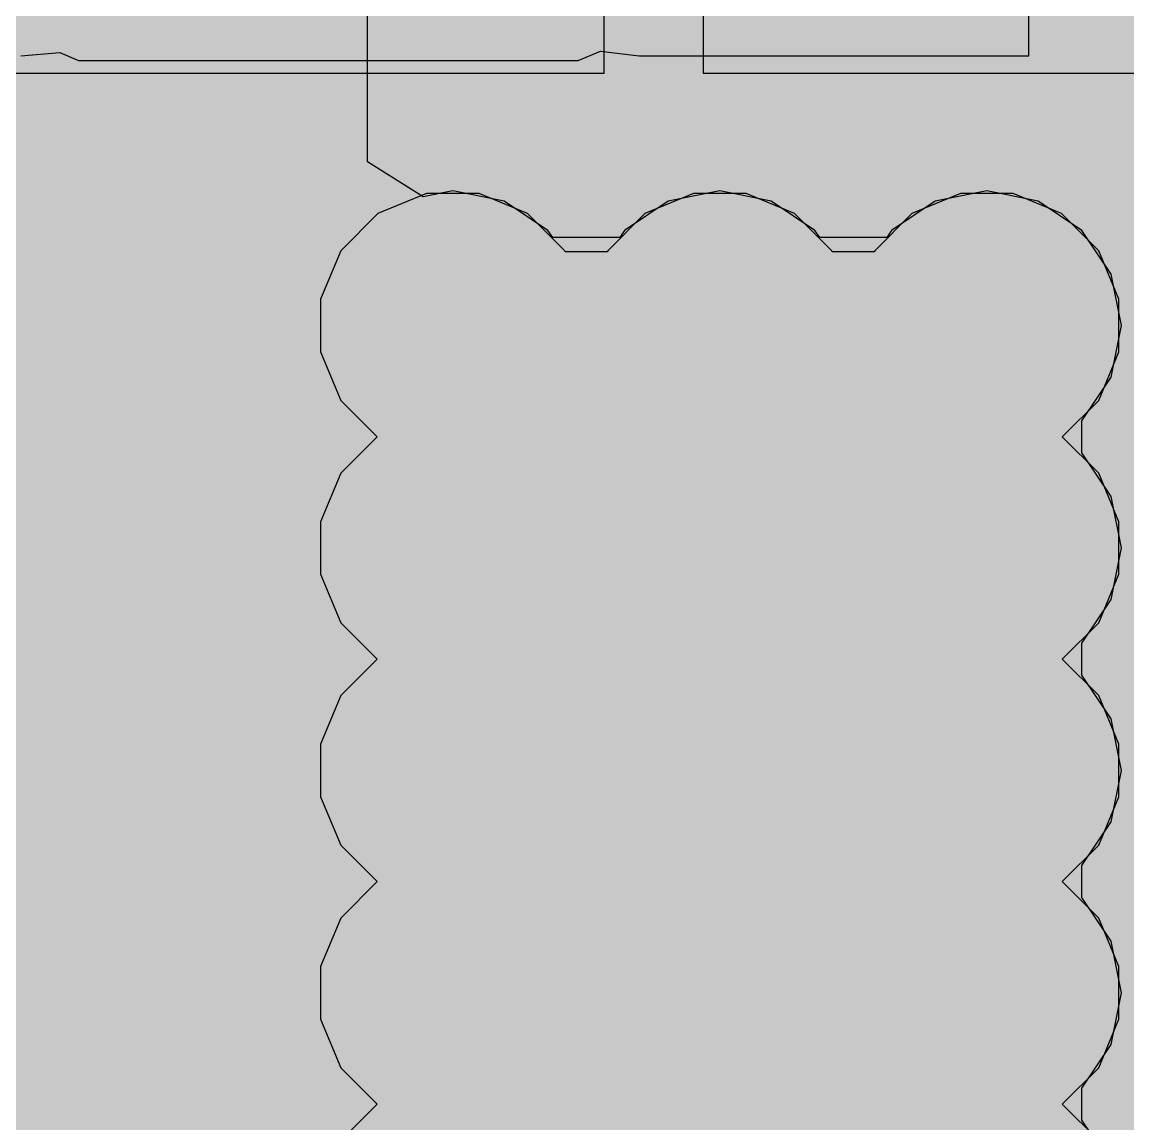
# Model space of a CAD drawing. Header units: inches. Extents: x -6 to 283, y -12 to 154.
# Drawn here: x 36.56 to 39.085, y 0.255 to 2.772 of the extents above; entities that cross this region are included whole.
import ezdxf

# ---------------------------------------------------------------- set-up
doc = ezdxf.new("R2010")
doc.units = ezdxf.units.IN
for name, color, linetype in [('Bottom Layer', 5, 'Continuous'), ('Bottom Solder', 6, 'Continuous'), ('Drill Drawing', 1, 'Continuous'), ('GND-1', 16, 'Continuous'), ('GND-2', 90, 'Continuous'), ('GND-3', 216, 'Continuous'), ('GND-4', 54, 'Continuous'), ('PWR-1', 156, 'Continuous'), ('PWR-2', 130, 'Continuous'), ('Signal L1', 76, 'Continuous'), ('Signal L2', 6, 'Continuous'), ('Top Layer', 1, 'Continuous'), ('Top Overlay', 2, 'Continuous'), ('Top Paste', 8, 'Continuous'), ('Top Solder', 216, 'Continuous'), ('Via Holes', 16, 'Continuous')]:
    doc.layers.add(name, color=color, linetype=linetype)

# ---------------------------------------------------------------- blocks, each defined once
blk = doc.blocks.new('68_QFN__7_7__B_43')
at = {"layer": 'Bottom Layer'}
blk.add_hatch(color=5, dxfattribs=at).paths.add_polyline_path([(-2.815, 2.815), (2.815, 2.815), (2.815, -2.815), (-2.815, -2.815)])
at = {"layer": 'Bottom Solder'}
for points in [[(-2.9166, 2.9166), (2.9166, 2.9166), (2.9166, -2.9166), (-2.9166, -2.9166)], [(0.5616, -2.9334), (0.5616, -3.9366), (0.1384, -3.9366), (0.1384, -2.9334)], [(0.9116, -2.9334), (0.9116, -3.9366), (0.4884, -3.9366), (0.4884, -2.9334)], [(1.2616, -2.9334), (1.2616, -3.9366), (0.8384, -3.9366), (0.8384, -2.9334)], [(1.6116, -2.9334), (1.6116, -3.9366), (1.1884, -3.9366), (1.1884, -2.9334)], [(1.9616, -2.9334), (1.9616, -3.9366), (1.5384, -3.9366), (1.5384, -2.9334)], [(2.3116, -2.9334), (2.3116, -3.9366), (1.8884, -3.9366), (1.8884, -2.9334)], [(2.6616, -2.9334), (2.6616, -3.9366), (2.2384, -3.9366), (2.2384, -2.9334)], [(3.0116, -2.9334), (3.0116, -3.9366), (2.5884, -3.9366), (2.5884, -2.9334)]]:
    blk.add_hatch(color=6, dxfattribs=at).paths.add_polyline_path(points)
blk = doc.blocks.new('C___0402_441')
at = {"layer": 'Top Layer'}
for points in [[(-0.6985, -0.3175), (-0.6985, 0.3175), (-0.2413, 0.3175), (-0.2413, -0.3175)], [(0.2413, -0.3175), (0.2413, 0.3175), (0.6985, 0.3175), (0.6985, -0.3175)]]:
    blk.add_hatch(color=1, dxfattribs=at).paths.add_polyline_path(points)
at = {"layer": 'Top Paste'}
for points in [[(-0.6985, -0.3175), (-0.6985, 0.3175), (-0.2413, 0.3175), (-0.2413, -0.3175)], [(0.2413, -0.3175), (0.2413, 0.3175), (0.6985, 0.3175), (0.6985, -0.3175)]]:
    blk.add_hatch(color=8, dxfattribs=at).paths.add_polyline_path(points)
at = {"layer": 'Top Solder'}
for points in [[(-0.7585, -0.3775), (-0.7585, 0.3775), (-0.1813, 0.3775), (-0.1813, -0.3775)], [(0.1813, -0.3775), (0.1813, 0.3775), (0.7585, 0.3775), (0.7585, -0.3775)]]:
    blk.add_hatch(color=216, dxfattribs=at).paths.add_polyline_path(points)
at = {"layer": 'Top Overlay'}
for points in [[(-0.7874, 0.4064, 0.127, 0.127, 0), (-0.2794, 0.4064, 0.127, 0.127, 0)], [(-0.7874, 0.4064, 0.127, 0.127, 0), (-0.7874, -0.4064, 0.127, 0.127, 0)], [(0.2794, 0.4064, 0.127, 0.127, 0), (0.7874, 0.4064, 0.127, 0.127, 0)], [(0.7874, 0.4064, 0.127, 0.127, 0), (0.7874, -0.4064, 0.127, 0.127, 0)], [(-0.7874, -0.4064, 0.127, 0.127, 0), (-0.2794, -0.4064, 0.127, 0.127, 0)], [(0.2794, -0.4064, 0.127, 0.127, 0), (0.7874, -0.4064, 0.127, 0.127, 0)]]:
    blk.add_lwpolyline(points, format="xyseb", dxfattribs=at)
for points in [[(-0.8191, 0.4064, 0.0635, 0.0635, 1), (-0.7556, 0.4064, 0.0635, 0.0635, 1)], [(-0.8191, 0.4064, 0.0635, 0.0635, 1), (-0.7556, 0.4064, 0.0635, 0.0635, 1)], [(-0.3111, 0.4064, 0.0635, 0.0635, 1), (-0.2477, 0.4064, 0.0635, 0.0635, 1)], [(0.2477, 0.4064, 0.0635, 0.0635, 1), (0.3111, 0.4064, 0.0635, 0.0635, 1)], [(0.7556, 0.4064, 0.0635, 0.0635, 1), (0.8191, 0.4064, 0.0635, 0.0635, 1)], [(0.7556, 0.4064, 0.0635, 0.0635, 1), (0.8191, 0.4064, 0.0635, 0.0635, 1)], [(-0.8191, -0.4064, 0.0635, 0.0635, 1), (-0.7556, -0.4064, 0.0635, 0.0635, 1)], [(-0.8191, -0.4064, 0.0635, 0.0635, 1), (-0.7556, -0.4064, 0.0635, 0.0635, 1)], [(-0.3111, -0.4064, 0.0635, 0.0635, 1), (-0.2477, -0.4064, 0.0635, 0.0635, 1)], [(0.2477, -0.4064, 0.0635, 0.0635, 1), (0.3111, -0.4064, 0.0635, 0.0635, 1)], [(0.7556, -0.4064, 0.0635, 0.0635, 1), (0.8191, -0.4064, 0.0635, 0.0635, 1)], [(0.7556, -0.4064, 0.0635, 0.0635, 1), (0.8191, -0.4064, 0.0635, 0.0635, 1)]]:
    blk.add_lwpolyline(points, format="xyseb", close=True, dxfattribs=at)
blk = doc.blocks.new('C___0402_451')
at = {"layer": 'Top Layer'}
for points in [[(-0.6985, -0.3175), (-0.6985, 0.3175), (-0.2413, 0.3175), (-0.2413, -0.3175)], [(0.2413, -0.3175), (0.2413, 0.3175), (0.6985, 0.3175), (0.6985, -0.3175)]]:
    blk.add_hatch(color=1, dxfattribs=at).paths.add_polyline_path(points)
at = {"layer": 'Top Paste'}
for points in [[(-0.6985, -0.3175), (-0.6985, 0.3175), (-0.2413, 0.3175), (-0.2413, -0.3175)], [(0.2413, -0.3175), (0.2413, 0.3175), (0.6985, 0.3175), (0.6985, -0.3175)]]:
    blk.add_hatch(color=8, dxfattribs=at).paths.add_polyline_path(points)
at = {"layer": 'Top Solder'}
for points in [[(-0.7585, -0.3775), (-0.7585, 0.3775), (-0.1813, 0.3775), (-0.1813, -0.3775)], [(0.1813, -0.3775), (0.1813, 0.3775), (0.7585, 0.3775), (0.7585, -0.3775)]]:
    blk.add_hatch(color=216, dxfattribs=at).paths.add_polyline_path(points)
at = {"layer": 'Top Overlay'}
for points in [[(-0.7874, 0.4064, 0.127, 0.127, 0), (-0.7874, -0.4064, 0.127, 0.127, 0)], [(-0.7874, 0.4064, 0.127, 0.127, 0), (-0.2794, 0.4064, 0.127, 0.127, 0)], [(0.2794, 0.4064, 0.127, 0.127, 0), (0.7874, 0.4064, 0.127, 0.127, 0)], [(0.7874, 0.4064, 0.127, 0.127, 0), (0.7874, -0.4064, 0.127, 0.127, 0)], [(-0.7874, -0.4064, 0.127, 0.127, 0), (-0.2794, -0.4064, 0.127, 0.127, 0)], [(0.2794, -0.4064, 0.127, 0.127, 0), (0.7874, -0.4064, 0.127, 0.127, 0)]]:
    blk.add_lwpolyline(points, format="xyseb", dxfattribs=at)
for points in [[(-0.8191, 0.4064, 0.0635, 0.0635, 1), (-0.7556, 0.4064, 0.0635, 0.0635, 1)], [(-0.8191, 0.4064, 0.0635, 0.0635, 1), (-0.7556, 0.4064, 0.0635, 0.0635, 1)], [(-0.3111, 0.4064, 0.0635, 0.0635, 1), (-0.2477, 0.4064, 0.0635, 0.0635, 1)], [(0.2477, 0.4064, 0.0635, 0.0635, 1), (0.3111, 0.4064, 0.0635, 0.0635, 1)], [(0.7556, 0.4064, 0.0635, 0.0635, 1), (0.8191, 0.4064, 0.0635, 0.0635, 1)], [(0.7556, 0.4064, 0.0635, 0.0635, 1), (0.8191, 0.4064, 0.0635, 0.0635, 1)], [(-0.8191, -0.4064, 0.0635, 0.0635, 1), (-0.7556, -0.4064, 0.0635, 0.0635, 1)], [(-0.8191, -0.4064, 0.0635, 0.0635, 1), (-0.7556, -0.4064, 0.0635, 0.0635, 1)], [(-0.3111, -0.4064, 0.0635, 0.0635, 1), (-0.2477, -0.4064, 0.0635, 0.0635, 1)], [(0.2477, -0.4064, 0.0635, 0.0635, 1), (0.3111, -0.4064, 0.0635, 0.0635, 1)], [(0.7556, -0.4064, 0.0635, 0.0635, 1), (0.8191, -0.4064, 0.0635, 0.0635, 1)], [(0.7556, -0.4064, 0.0635, 0.0635, 1), (0.8191, -0.4064, 0.0635, 0.0635, 1)]]:
    blk.add_lwpolyline(points, format="xyseb", close=True, dxfattribs=at)
blk = doc.blocks.new('C___0402_454')
at = {"layer": 'Top Layer'}
for points in [[(-0.6985, -0.3175), (-0.6985, 0.3175), (-0.2413, 0.3175), (-0.2413, -0.3175)], [(0.2413, -0.3175), (0.2413, 0.3175), (0.6985, 0.3175), (0.6985, -0.3175)]]:
    blk.add_hatch(color=1, dxfattribs=at).paths.add_polyline_path(points)
at = {"layer": 'Top Paste'}
for points in [[(-0.6985, -0.3175), (-0.6985, 0.3175), (-0.2413, 0.3175), (-0.2413, -0.3175)], [(0.2413, -0.3175), (0.2413, 0.3175), (0.6985, 0.3175), (0.6985, -0.3175)]]:
    blk.add_hatch(color=8, dxfattribs=at).paths.add_polyline_path(points)
at = {"layer": 'Top Solder'}
for points in [[(-0.7585, -0.3775), (-0.7585, 0.3775), (-0.1813, 0.3775), (-0.1813, -0.3775)], [(0.1813, -0.3775), (0.1813, 0.3775), (0.7585, 0.3775), (0.7585, -0.3775)]]:
    blk.add_hatch(color=216, dxfattribs=at).paths.add_polyline_path(points)
at = {"layer": 'Top Overlay'}
for points in [[(-0.7874, 0.4064, 0.127, 0.127, 0), (-0.7874, -0.4064, 0.127, 0.127, 0)], [(-0.7874, 0.4064, 0.127, 0.127, 0), (-0.2794, 0.4064, 0.127, 0.127, 0)], [(0.2794, 0.4064, 0.127, 0.127, 0), (0.7874, 0.4064, 0.127, 0.127, 0)], [(0.7874, 0.4064, 0.127, 0.127, 0), (0.7874, -0.4064, 0.127, 0.127, 0)], [(-0.7874, -0.4064, 0.127, 0.127, 0), (-0.2794, -0.4064, 0.127, 0.127, 0)], [(0.2794, -0.4064, 0.127, 0.127, 0), (0.7874, -0.4064, 0.127, 0.127, 0)]]:
    blk.add_lwpolyline(points, format="xyseb", dxfattribs=at)
for points in [[(-0.8191, 0.4064, 0.0635, 0.0635, 1), (-0.7556, 0.4064, 0.0635, 0.0635, 1)], [(-0.8191, 0.4064, 0.0635, 0.0635, 1), (-0.7556, 0.4064, 0.0635, 0.0635, 1)], [(-0.3111, 0.4064, 0.0635, 0.0635, 1), (-0.2477, 0.4064, 0.0635, 0.0635, 1)], [(0.2477, 0.4064, 0.0635, 0.0635, 1), (0.3111, 0.4064, 0.0635, 0.0635, 1)], [(0.7556, 0.4064, 0.0635, 0.0635, 1), (0.8191, 0.4064, 0.0635, 0.0635, 1)], [(0.7556, 0.4064, 0.0635, 0.0635, 1), (0.8191, 0.4064, 0.0635, 0.0635, 1)], [(-0.8191, -0.4064, 0.0635, 0.0635, 1), (-0.7556, -0.4064, 0.0635, 0.0635, 1)], [(-0.8191, -0.4064, 0.0635, 0.0635, 1), (-0.7556, -0.4064, 0.0635, 0.0635, 1)], [(-0.3111, -0.4064, 0.0635, 0.0635, 1), (-0.2477, -0.4064, 0.0635, 0.0635, 1)], [(0.2477, -0.4064, 0.0635, 0.0635, 1), (0.3111, -0.4064, 0.0635, 0.0635, 1)], [(0.7556, -0.4064, 0.0635, 0.0635, 1), (0.8191, -0.4064, 0.0635, 0.0635, 1)], [(0.7556, -0.4064, 0.0635, 0.0635, 1), (0.8191, -0.4064, 0.0635, 0.0635, 1)]]:
    blk.add_lwpolyline(points, format="xyseb", close=True, dxfattribs=at)

msp = doc.modelspace()

# ---------------------------------------------------------------- hatches: boundary and pattern name
at = {"layer": 'Bottom Layer'}
for points in [[(37.8944, 3.1818), (37.8944, 1.8468), (38.1122, 1.8468), (38.1122, 3.1818)], [(35.9672, 1.0389), (37.3022, 1.0389), (37.3022, 1.2568), (35.9672, 1.2568)]]:
    msp.add_hatch(color=5, dxfattribs=at).paths.add_polyline_path(points)
h = msp.add_hatch(color=5, dxfattribs=at)
edge = h.paths.add_edge_path()
edge.add_arc((37.5434, 2.0787), 0.2, 0, 360)
h = msp.add_hatch(color=5, dxfattribs=at)
edge = h.paths.add_edge_path()
edge.add_arc((38.153, 2.0787), 0.2, 0, 360)
h = msp.add_hatch(color=5, dxfattribs=at)
edge = h.paths.add_edge_path()
edge.add_arc((38.7626, 2.0787), 0.2, 0, 360)
h = msp.add_hatch(color=5, dxfattribs=at)
edge = h.paths.add_edge_path()
edge.add_arc((37.5434, 1.5707), 0.2, 0, 360)
h = msp.add_hatch(color=5, dxfattribs=at)
edge = h.paths.add_edge_path()
edge.add_arc((38.153, 1.5707), 0.2, 0, 360)
h = msp.add_hatch(color=5, dxfattribs=at)
edge = h.paths.add_edge_path()
edge.add_arc((38.7626, 1.5707), 0.2, 0, 360)
h = msp.add_hatch(color=5, dxfattribs=at)
edge = h.paths.add_edge_path()
edge.add_arc((37.5434, 1.0627), 0.2, 0, 360)
h = msp.add_hatch(color=5, dxfattribs=at)
edge = h.paths.add_edge_path()
edge.add_arc((38.153, 1.0627), 0.2, 0, 360)
h = msp.add_hatch(color=5, dxfattribs=at)
edge = h.paths.add_edge_path()
edge.add_arc((38.7626, 1.0627), 0.2, 0, 360)
h = msp.add_hatch(color=5, dxfattribs=at)
edge = h.paths.add_edge_path()
edge.add_arc((37.5434, 0.5547), 0.2, 0, 360)
h = msp.add_hatch(color=5, dxfattribs=at)
edge = h.paths.add_edge_path()
edge.add_arc((38.153, 0.5547), 0.2, 0, 360)
h = msp.add_hatch(color=5, dxfattribs=at)
edge = h.paths.add_edge_path()
edge.add_arc((38.7626, 0.5547), 0.2, 0, 360)
at = {"layer": 'GND-1'}
h = msp.add_hatch(color=16, dxfattribs=at)
edge = h.paths.add_edge_path()
edge.add_arc((37.5434, 2.0787), 0.2, 0, 360)
h = msp.add_hatch(color=16, dxfattribs=at)
edge = h.paths.add_edge_path()
edge.add_arc((38.153, 2.0787), 0.2, 0, 360)
h = msp.add_hatch(color=16, dxfattribs=at)
edge = h.paths.add_edge_path()
edge.add_arc((38.7626, 2.0787), 0.2, 0, 360)
h = msp.add_hatch(color=16, dxfattribs=at)
edge = h.paths.add_edge_path()
edge.add_arc((37.5434, 1.5707), 0.2, 0, 360)
h = msp.add_hatch(color=16, dxfattribs=at)
edge = h.paths.add_edge_path()
edge.add_arc((38.153, 1.5707), 0.2, 0, 360)
h = msp.add_hatch(color=16, dxfattribs=at)
edge = h.paths.add_edge_path()
edge.add_arc((38.7626, 1.5707), 0.2, 0, 360)
h = msp.add_hatch(color=16, dxfattribs=at)
edge = h.paths.add_edge_path()
edge.add_arc((37.5434, 1.0627), 0.2, 0, 360)
h = msp.add_hatch(color=16, dxfattribs=at)
edge = h.paths.add_edge_path()
edge.add_arc((38.153, 1.0627), 0.2, 0, 360)
h = msp.add_hatch(color=16, dxfattribs=at)
edge = h.paths.add_edge_path()
edge.add_arc((38.7626, 1.0627), 0.2, 0, 360)
h = msp.add_hatch(color=16, dxfattribs=at)
edge = h.paths.add_edge_path()
edge.add_arc((37.5434, 0.5547), 0.2, 0, 360)
h = msp.add_hatch(color=16, dxfattribs=at)
edge = h.paths.add_edge_path()
edge.add_arc((38.153, 0.5547), 0.2, 0, 360)
h = msp.add_hatch(color=16, dxfattribs=at)
edge = h.paths.add_edge_path()
edge.add_arc((38.7626, 0.5547), 0.2, 0, 360)
at = {"layer": 'GND-2'}
h = msp.add_hatch(color=90, dxfattribs=at)
edge = h.paths.add_edge_path()
edge.add_arc((37.5434, 2.0787), 0.2, 0, 360)
h = msp.add_hatch(color=90, dxfattribs=at)
edge = h.paths.add_edge_path()
edge.add_arc((38.153, 2.0787), 0.2, 0, 360)
h = msp.add_hatch(color=90, dxfattribs=at)
edge = h.paths.add_edge_path()
edge.add_arc((38.7626, 2.0787), 0.2, 0, 360)
h = msp.add_hatch(color=90, dxfattribs=at)
edge = h.paths.add_edge_path()
edge.add_arc((37.5434, 1.5707), 0.2, 0, 360)
h = msp.add_hatch(color=90, dxfattribs=at)
edge = h.paths.add_edge_path()
edge.add_arc((38.153, 1.5707), 0.2, 0, 360)
h = msp.add_hatch(color=90, dxfattribs=at)
edge = h.paths.add_edge_path()
edge.add_arc((38.7626, 1.5707), 0.2, 0, 360)
h = msp.add_hatch(color=90, dxfattribs=at)
edge = h.paths.add_edge_path()
edge.add_arc((37.5434, 1.0627), 0.2, 0, 360)
h = msp.add_hatch(color=90, dxfattribs=at)
edge = h.paths.add_edge_path()
edge.add_arc((38.153, 1.0627), 0.2, 0, 360)
h = msp.add_hatch(color=90, dxfattribs=at)
edge = h.paths.add_edge_path()
edge.add_arc((38.7626, 1.0627), 0.2, 0, 360)
h = msp.add_hatch(color=90, dxfattribs=at)
edge = h.paths.add_edge_path()
edge.add_arc((37.5434, 0.5547), 0.2, 0, 360)
h = msp.add_hatch(color=90, dxfattribs=at)
edge = h.paths.add_edge_path()
edge.add_arc((38.153, 0.5547), 0.2, 0, 360)
h = msp.add_hatch(color=90, dxfattribs=at)
edge = h.paths.add_edge_path()
edge.add_arc((38.7626, 0.5547), 0.2, 0, 360)
at = {"layer": 'GND-3'}
h = msp.add_hatch(color=216, dxfattribs=at)
edge = h.paths.add_edge_path()
edge.add_arc((37.5434, 2.0787), 0.2, 0, 360)
h = msp.add_hatch(color=216, dxfattribs=at)
edge = h.paths.add_edge_path()
edge.add_arc((38.153, 2.0787), 0.2, 0, 360)
h = msp.add_hatch(color=216, dxfattribs=at)
edge = h.paths.add_edge_path()
edge.add_arc((38.7626, 2.0787), 0.2, 0, 360)
h = msp.add_hatch(color=216, dxfattribs=at)
edge = h.paths.add_edge_path()
edge.add_arc((37.5434, 1.5707), 0.2, 0, 360)
h = msp.add_hatch(color=216, dxfattribs=at)
edge = h.paths.add_edge_path()
edge.add_arc((38.153, 1.5707), 0.2, 0, 360)
h = msp.add_hatch(color=216, dxfattribs=at)
edge = h.paths.add_edge_path()
edge.add_arc((38.7626, 1.5707), 0.2, 0, 360)
h = msp.add_hatch(color=216, dxfattribs=at)
edge = h.paths.add_edge_path()
edge.add_arc((37.5434, 1.0627), 0.2, 0, 360)
h = msp.add_hatch(color=216, dxfattribs=at)
edge = h.paths.add_edge_path()
edge.add_arc((38.153, 1.0627), 0.2, 0, 360)
h = msp.add_hatch(color=216, dxfattribs=at)
edge = h.paths.add_edge_path()
edge.add_arc((38.7626, 1.0627), 0.2, 0, 360)
h = msp.add_hatch(color=216, dxfattribs=at)
edge = h.paths.add_edge_path()
edge.add_arc((37.5434, 0.5547), 0.2, 0, 360)
h = msp.add_hatch(color=216, dxfattribs=at)
edge = h.paths.add_edge_path()
edge.add_arc((38.153, 0.5547), 0.2, 0, 360)
h = msp.add_hatch(color=216, dxfattribs=at)
edge = h.paths.add_edge_path()
edge.add_arc((38.7626, 0.5547), 0.2, 0, 360)
at = {"layer": 'GND-4'}
h = msp.add_hatch(color=54, dxfattribs=at)
edge = h.paths.add_edge_path()
edge.add_arc((37.5434, 2.0787), 0.2, 0, 360)
h = msp.add_hatch(color=54, dxfattribs=at)
edge = h.paths.add_edge_path()
edge.add_arc((38.153, 2.0787), 0.2, 0, 360)
h = msp.add_hatch(color=54, dxfattribs=at)
edge = h.paths.add_edge_path()
edge.add_arc((38.7626, 2.0787), 0.2, 0, 360)
h = msp.add_hatch(color=54, dxfattribs=at)
edge = h.paths.add_edge_path()
edge.add_arc((37.5434, 1.5707), 0.2, 0, 360)
h = msp.add_hatch(color=54, dxfattribs=at)
edge = h.paths.add_edge_path()
edge.add_arc((38.153, 1.5707), 0.2, 0, 360)
h = msp.add_hatch(color=54, dxfattribs=at)
edge = h.paths.add_edge_path()
edge.add_arc((38.7626, 1.5707), 0.2, 0, 360)
h = msp.add_hatch(color=54, dxfattribs=at)
edge = h.paths.add_edge_path()
edge.add_arc((37.5434, 1.0627), 0.2, 0, 360)
h = msp.add_hatch(color=54, dxfattribs=at)
edge = h.paths.add_edge_path()
edge.add_arc((38.153, 1.0627), 0.2, 0, 360)
h = msp.add_hatch(color=54, dxfattribs=at)
edge = h.paths.add_edge_path()
edge.add_arc((38.7626, 1.0627), 0.2, 0, 360)
h = msp.add_hatch(color=54, dxfattribs=at)
edge = h.paths.add_edge_path()
edge.add_arc((37.5434, 0.5547), 0.2, 0, 360)
h = msp.add_hatch(color=54, dxfattribs=at)
edge = h.paths.add_edge_path()
edge.add_arc((38.153, 0.5547), 0.2, 0, 360)
h = msp.add_hatch(color=54, dxfattribs=at)
edge = h.paths.add_edge_path()
edge.add_arc((38.7626, 0.5547), 0.2, 0, 360)
at = {"layer": 'PWR-1'}
h = msp.add_hatch(color=156, dxfattribs=at)
edge = h.paths.add_edge_path()
edge.add_arc((37.5434, 2.0787), 0.2, 0, 360)
h = msp.add_hatch(color=156, dxfattribs=at)
edge = h.paths.add_edge_path()
edge.add_arc((38.153, 2.0787), 0.2, 0, 360)
h = msp.add_hatch(color=156, dxfattribs=at)
edge = h.paths.add_edge_path()
edge.add_arc((38.7626, 2.0787), 0.2, 0, 360)
h = msp.add_hatch(color=156, dxfattribs=at)
edge = h.paths.add_edge_path()
edge.add_arc((37.5434, 1.5707), 0.2, 0, 360)
h = msp.add_hatch(color=156, dxfattribs=at)
edge = h.paths.add_edge_path()
edge.add_arc((38.153, 1.5707), 0.2, 0, 360)
h = msp.add_hatch(color=156, dxfattribs=at)
edge = h.paths.add_edge_path()
edge.add_arc((38.7626, 1.5707), 0.2, 0, 360)
h = msp.add_hatch(color=156, dxfattribs=at)
edge = h.paths.add_edge_path()
edge.add_arc((37.5434, 1.0627), 0.2, 0, 360)
h = msp.add_hatch(color=156, dxfattribs=at)
edge = h.paths.add_edge_path()
edge.add_arc((38.153, 1.0627), 0.2, 0, 360)
h = msp.add_hatch(color=156, dxfattribs=at)
edge = h.paths.add_edge_path()
edge.add_arc((38.7626, 1.0627), 0.2, 0, 360)
h = msp.add_hatch(color=156, dxfattribs=at)
edge = h.paths.add_edge_path()
edge.add_arc((37.5434, 0.5547), 0.2, 0, 360)
h = msp.add_hatch(color=156, dxfattribs=at)
edge = h.paths.add_edge_path()
edge.add_arc((38.153, 0.5547), 0.2, 0, 360)
h = msp.add_hatch(color=156, dxfattribs=at)
edge = h.paths.add_edge_path()
edge.add_arc((38.7626, 0.5547), 0.2, 0, 360)
at = {"layer": 'PWR-2'}
h = msp.add_hatch(color=130, dxfattribs=at)
edge = h.paths.add_edge_path()
edge.add_arc((37.5434, 2.0787), 0.2, 0, 360)
h = msp.add_hatch(color=130, dxfattribs=at)
edge = h.paths.add_edge_path()
edge.add_arc((38.153, 2.0787), 0.2, 0, 360)
h = msp.add_hatch(color=130, dxfattribs=at)
edge = h.paths.add_edge_path()
edge.add_arc((38.7626, 2.0787), 0.2, 0, 360)
h = msp.add_hatch(color=130, dxfattribs=at)
edge = h.paths.add_edge_path()
edge.add_arc((37.5434, 1.5707), 0.2, 0, 360)
h = msp.add_hatch(color=130, dxfattribs=at)
edge = h.paths.add_edge_path()
edge.add_arc((38.153, 1.5707), 0.2, 0, 360)
h = msp.add_hatch(color=130, dxfattribs=at)
edge = h.paths.add_edge_path()
edge.add_arc((38.7626, 1.5707), 0.2, 0, 360)
h = msp.add_hatch(color=130, dxfattribs=at)
edge = h.paths.add_edge_path()
edge.add_arc((37.5434, 1.0627), 0.2, 0, 360)
h = msp.add_hatch(color=130, dxfattribs=at)
edge = h.paths.add_edge_path()
edge.add_arc((38.153, 1.0627), 0.2, 0, 360)
h = msp.add_hatch(color=130, dxfattribs=at)
edge = h.paths.add_edge_path()
edge.add_arc((38.7626, 1.0627), 0.2, 0, 360)
h = msp.add_hatch(color=130, dxfattribs=at)
edge = h.paths.add_edge_path()
edge.add_arc((37.5434, 0.5547), 0.2, 0, 360)
h = msp.add_hatch(color=130, dxfattribs=at)
edge = h.paths.add_edge_path()
edge.add_arc((38.153, 0.5547), 0.2, 0, 360)
h = msp.add_hatch(color=130, dxfattribs=at)
edge = h.paths.add_edge_path()
edge.add_arc((38.7626, 0.5547), 0.2, 0, 360)
at = {"layer": 'Signal L1'}
h = msp.add_hatch(color=76, dxfattribs=at)
edge = h.paths.add_edge_path()
edge.add_arc((37.5434, 2.0787), 0.2, 0, 360)
h = msp.add_hatch(color=76, dxfattribs=at)
edge = h.paths.add_edge_path()
edge.add_arc((38.153, 2.0787), 0.2, 0, 360)
h = msp.add_hatch(color=76, dxfattribs=at)
edge = h.paths.add_edge_path()
edge.add_arc((38.7626, 2.0787), 0.2, 0, 360)
h = msp.add_hatch(color=76, dxfattribs=at)
edge = h.paths.add_edge_path()
edge.add_arc((37.5434, 1.5707), 0.2, 0, 360)
h = msp.add_hatch(color=76, dxfattribs=at)
edge = h.paths.add_edge_path()
edge.add_arc((38.153, 1.5707), 0.2, 0, 360)
h = msp.add_hatch(color=76, dxfattribs=at)
edge = h.paths.add_edge_path()
edge.add_arc((38.7626, 1.5707), 0.2, 0, 360)
h = msp.add_hatch(color=76, dxfattribs=at)
edge = h.paths.add_edge_path()
edge.add_arc((37.5434, 1.0627), 0.2, 0, 360)
h = msp.add_hatch(color=76, dxfattribs=at)
edge = h.paths.add_edge_path()
edge.add_arc((38.153, 1.0627), 0.2, 0, 360)
h = msp.add_hatch(color=76, dxfattribs=at)
edge = h.paths.add_edge_path()
edge.add_arc((38.7626, 1.0627), 0.2, 0, 360)
h = msp.add_hatch(color=76, dxfattribs=at)
edge = h.paths.add_edge_path()
edge.add_arc((37.5434, 0.5547), 0.2, 0, 360)
h = msp.add_hatch(color=76, dxfattribs=at)
edge = h.paths.add_edge_path()
edge.add_arc((38.153, 0.5547), 0.2, 0, 360)
h = msp.add_hatch(color=76, dxfattribs=at)
edge = h.paths.add_edge_path()
edge.add_arc((38.7626, 0.5547), 0.2, 0, 360)
at = {"layer": 'Signal L2'}
h = msp.add_hatch(color=6, dxfattribs=at)
edge = h.paths.add_edge_path()
edge.add_arc((37.5434, 2.0787), 0.2, 0, 360)
h = msp.add_hatch(color=6, dxfattribs=at)
edge = h.paths.add_edge_path()
edge.add_arc((38.153, 2.0787), 0.2, 0, 360)
h = msp.add_hatch(color=6, dxfattribs=at)
edge = h.paths.add_edge_path()
edge.add_arc((38.7626, 2.0787), 0.2, 0, 360)
h = msp.add_hatch(color=6, dxfattribs=at)
edge = h.paths.add_edge_path()
edge.add_arc((37.5434, 1.5707), 0.2, 0, 360)
h = msp.add_hatch(color=6, dxfattribs=at)
edge = h.paths.add_edge_path()
edge.add_arc((38.153, 1.5707), 0.2, 0, 360)
h = msp.add_hatch(color=6, dxfattribs=at)
edge = h.paths.add_edge_path()
edge.add_arc((38.7626, 1.5707), 0.2, 0, 360)
h = msp.add_hatch(color=6, dxfattribs=at)
edge = h.paths.add_edge_path()
edge.add_arc((37.5434, 1.0627), 0.2, 0, 360)
h = msp.add_hatch(color=6, dxfattribs=at)
edge = h.paths.add_edge_path()
edge.add_arc((38.153, 1.0627), 0.2, 0, 360)
h = msp.add_hatch(color=6, dxfattribs=at)
edge = h.paths.add_edge_path()
edge.add_arc((38.7626, 1.0627), 0.2, 0, 360)
h = msp.add_hatch(color=6, dxfattribs=at)
edge = h.paths.add_edge_path()
edge.add_arc((37.5434, 0.5547), 0.2, 0, 360)
h = msp.add_hatch(color=6, dxfattribs=at)
edge = h.paths.add_edge_path()
edge.add_arc((38.153, 0.5547), 0.2, 0, 360)
h = msp.add_hatch(color=6, dxfattribs=at)
edge = h.paths.add_edge_path()
edge.add_arc((38.7626, 0.5547), 0.2, 0, 360)
at = {"layer": 'Top Layer'}
h = msp.add_hatch(color=1, dxfattribs=at)
edge = h.paths.add_edge_path()
edge.add_arc((37.5434, 2.0787), 0.2, 0, 360)
h = msp.add_hatch(color=1, dxfattribs=at)
edge = h.paths.add_edge_path()
edge.add_arc((38.153, 2.0787), 0.2, 0, 360)
h = msp.add_hatch(color=1, dxfattribs=at)
edge = h.paths.add_edge_path()
edge.add_arc((38.7626, 2.0787), 0.2, 0, 360)
h = msp.add_hatch(color=1, dxfattribs=at)
edge = h.paths.add_edge_path()
edge.add_arc((37.5434, 1.5707), 0.2, 0, 360)
h = msp.add_hatch(color=1, dxfattribs=at)
edge = h.paths.add_edge_path()
edge.add_arc((38.153, 1.5707), 0.2, 0, 360)
h = msp.add_hatch(color=1, dxfattribs=at)
edge = h.paths.add_edge_path()
edge.add_arc((38.7626, 1.5707), 0.2, 0, 360)
h = msp.add_hatch(color=1, dxfattribs=at)
edge = h.paths.add_edge_path()
edge.add_arc((37.5434, 1.0627), 0.2, 0, 360)
h = msp.add_hatch(color=1, dxfattribs=at)
edge = h.paths.add_edge_path()
edge.add_arc((38.153, 1.0627), 0.2, 0, 360)
h = msp.add_hatch(color=1, dxfattribs=at)
edge = h.paths.add_edge_path()
edge.add_arc((38.7626, 1.0627), 0.2, 0, 360)
h = msp.add_hatch(color=1, dxfattribs=at)
edge = h.paths.add_edge_path()
edge.add_arc((37.5434, 0.5547), 0.2, 0, 360)
h = msp.add_hatch(color=1, dxfattribs=at)
edge = h.paths.add_edge_path()
edge.add_arc((38.153, 0.5547), 0.2, 0, 360)
h = msp.add_hatch(color=1, dxfattribs=at)
edge = h.paths.add_edge_path()
edge.add_arc((38.7626, 0.5547), 0.2, 0, 360)
at = {"layer": 'Via Holes'}
h = msp.add_hatch(color=7, dxfattribs=at)
edge = h.paths.add_edge_path()
edge.add_arc((37.5434, 2.0787), 0.1, 0, 360)
h = msp.add_hatch(color=7, dxfattribs=at)
edge = h.paths.add_edge_path()
edge.add_arc((38.153, 2.0787), 0.1, 0, 360)
h = msp.add_hatch(color=7, dxfattribs=at)
edge = h.paths.add_edge_path()
edge.add_arc((38.7626, 2.0787), 0.1, 0, 360)
h = msp.add_hatch(color=7, dxfattribs=at)
edge = h.paths.add_edge_path()
edge.add_arc((37.5434, 1.5707), 0.1, 0, 360)
h = msp.add_hatch(color=7, dxfattribs=at)
edge = h.paths.add_edge_path()
edge.add_arc((38.153, 1.5707), 0.1, 0, 360)
h = msp.add_hatch(color=7, dxfattribs=at)
edge = h.paths.add_edge_path()
edge.add_arc((38.7626, 1.5707), 0.1, 0, 360)
h = msp.add_hatch(color=7, dxfattribs=at)
edge = h.paths.add_edge_path()
edge.add_arc((37.5434, 1.0627), 0.1, 0, 360)
h = msp.add_hatch(color=7, dxfattribs=at)
edge = h.paths.add_edge_path()
edge.add_arc((38.153, 1.0627), 0.1, 0, 360)
h = msp.add_hatch(color=7, dxfattribs=at)
edge = h.paths.add_edge_path()
edge.add_arc((38.7626, 1.0627), 0.1, 0, 360)
h = msp.add_hatch(color=7, dxfattribs=at)
edge = h.paths.add_edge_path()
edge.add_arc((37.5434, 0.5547), 0.1, 0, 360)
h = msp.add_hatch(color=7, dxfattribs=at)
edge = h.paths.add_edge_path()
edge.add_arc((38.153, 0.5547), 0.1, 0, 360)
h = msp.add_hatch(color=7, dxfattribs=at)
edge = h.paths.add_edge_path()
edge.add_arc((38.7626, 0.5547), 0.1, 0, 360)

# ---------------------------------------------------------------- linework, layer by layer
at = {"layer": 'Bottom Layer'}
for p, q in [((38.1152, 3.6335), (38.1152, 2.6548)), ((37.8892, 2.6548), (37.8892, 3.3429)), ((36.4942, 2.6548), (37.8892, 2.6548)), ((38.1152, 2.6548), (39.9892, 2.6548))]:
    msp.add_line(p, q, dxfattribs=at)
at = {"layer": 'Drill Drawing'}
for points in [[(37.2894, 2.3327, 0.0508, 0.0508, 0), (37.7974, 2.3327, 0.0508, 0.0508, 0)], [(37.2894, 1.8247, 0.0508, 0.0508, 0), (37.2894, 2.3327, 0.0508, 0.0508, 0)], [(37.7974, 1.8247, 0.0508, 0.0508, 0), (37.7974, 2.3327, 0.0508, 0.0508, 0)], [(37.899, 2.3327, 0.0508, 0.0508, 0), (38.407, 2.3327, 0.0508, 0.0508, 0)], [(37.899, 1.8247, 0.0508, 0.0508, 0), (37.899, 2.3327, 0.0508, 0.0508, 0)], [(38.407, 1.8247, 0.0508, 0.0508, 0), (38.407, 2.3327, 0.0508, 0.0508, 0)], [(38.5086, 2.3327, 0.0508, 0.0508, 0), (39.0166, 2.3327, 0.0508, 0.0508, 0)], [(38.5086, 1.8247, 0.0508, 0.0508, 0), (38.5086, 2.3327, 0.0508, 0.0508, 0)], [(39.0166, 1.8247, 0.0508, 0.0508, 0), (39.0166, 2.3327, 0.0508, 0.0508, 0)], [(37.2894, 1.8247, 0.0508, 0.0508, 0), (37.7974, 1.8247, 0.0508, 0.0508, 0)], [(37.2894, 1.8247, 0.0508, 0.0508, 0), (37.7974, 1.8247, 0.0508, 0.0508, 0)], [(37.2894, 1.3167, 0.0508, 0.0508, 0), (37.2894, 1.8247, 0.0508, 0.0508, 0)], [(37.7974, 1.3167, 0.0508, 0.0508, 0), (37.7974, 1.8247, 0.0508, 0.0508, 0)], [(37.899, 1.8247, 0.0508, 0.0508, 0), (38.407, 1.8247, 0.0508, 0.0508, 0)], [(37.899, 1.8247, 0.0508, 0.0508, 0), (38.407, 1.8247, 0.0508, 0.0508, 0)], [(37.899, 1.3167, 0.0508, 0.0508, 0), (37.899, 1.8247, 0.0508, 0.0508, 0)], [(38.407, 1.3167, 0.0508, 0.0508, 0), (38.407, 1.8247, 0.0508, 0.0508, 0)], [(38.5086, 1.8247, 0.0508, 0.0508, 0), (39.0166, 1.8247, 0.0508, 0.0508, 0)], [(38.5086, 1.8247, 0.0508, 0.0508, 0), (39.0166, 1.8247, 0.0508, 0.0508, 0)], [(38.5086, 1.3167, 0.0508, 0.0508, 0), (38.5086, 1.8247, 0.0508, 0.0508, 0)], [(39.0166, 1.3167, 0.0508, 0.0508, 0), (39.0166, 1.8247, 0.0508, 0.0508, 0)], [(37.2894, 1.3167, 0.0508, 0.0508, 0), (37.7974, 1.3167, 0.0508, 0.0508, 0)], [(37.2894, 1.3167, 0.0508, 0.0508, 0), (37.7974, 1.3167, 0.0508, 0.0508, 0)], [(37.2894, 0.8087, 0.0508, 0.0508, 0), (37.2894, 1.3167, 0.0508, 0.0508, 0)], [(37.7974, 0.8087, 0.0508, 0.0508, 0), (37.7974, 1.3167, 0.0508, 0.0508, 0)], [(37.899, 1.3167, 0.0508, 0.0508, 0), (38.407, 1.3167, 0.0508, 0.0508, 0)], [(37.899, 1.3167, 0.0508, 0.0508, 0), (38.407, 1.3167, 0.0508, 0.0508, 0)], [(37.899, 0.8087, 0.0508, 0.0508, 0), (37.899, 1.3167, 0.0508, 0.0508, 0)], [(38.407, 0.8087, 0.0508, 0.0508, 0), (38.407, 1.3167, 0.0508, 0.0508, 0)], [(38.5086, 1.3167, 0.0508, 0.0508, 0), (39.0166, 1.3167, 0.0508, 0.0508, 0)], [(38.5086, 1.3167, 0.0508, 0.0508, 0), (39.0166, 1.3167, 0.0508, 0.0508, 0)], [(38.5086, 0.8087, 0.0508, 0.0508, 0), (38.5086, 1.3167, 0.0508, 0.0508, 0)], [(39.0166, 0.8087, 0.0508, 0.0508, 0), (39.0166, 1.3167, 0.0508, 0.0508, 0)], [(37.2894, 0.8087, 0.0508, 0.0508, 0), (37.7974, 0.8087, 0.0508, 0.0508, 0)], [(37.2894, 0.8087, 0.0508, 0.0508, 0), (37.7974, 0.8087, 0.0508, 0.0508, 0)], [(37.2894, 0.3007, 0.0508, 0.0508, 0), (37.2894, 0.8087, 0.0508, 0.0508, 0)], [(37.7974, 0.3007, 0.0508, 0.0508, 0), (37.7974, 0.8087, 0.0508, 0.0508, 0)], [(37.899, 0.8087, 0.0508, 0.0508, 0), (38.407, 0.8087, 0.0508, 0.0508, 0)], [(37.899, 0.8087, 0.0508, 0.0508, 0), (38.407, 0.8087, 0.0508, 0.0508, 0)], [(37.899, 0.3007, 0.0508, 0.0508, 0), (37.899, 0.8087, 0.0508, 0.0508, 0)], [(38.407, 0.3007, 0.0508, 0.0508, 0), (38.407, 0.8087, 0.0508, 0.0508, 0)], [(38.5086, 0.8087, 0.0508, 0.0508, 0), (39.0166, 0.8087, 0.0508, 0.0508, 0)], [(38.5086, 0.8087, 0.0508, 0.0508, 0), (39.0166, 0.8087, 0.0508, 0.0508, 0)], [(38.5086, 0.3007, 0.0508, 0.0508, 0), (38.5086, 0.8087, 0.0508, 0.0508, 0)], [(39.0166, 0.3007, 0.0508, 0.0508, 0), (39.0166, 0.8087, 0.0508, 0.0508, 0)], [(37.2894, 0.3007, 0.0508, 0.0508, 0), (37.7974, 0.3007, 0.0508, 0.0508, 0)], [(37.2894, 0.3007, 0.0508, 0.0508, 0), (37.7974, 0.3007, 0.0508, 0.0508, 0)], [(37.2894, -0.2073, 0.0508, 0.0508, 0), (37.2894, 0.3007, 0.0508, 0.0508, 0)], [(37.7974, -0.2073, 0.0508, 0.0508, 0), (37.7974, 0.3007, 0.0508, 0.0508, 0)], [(37.899, 0.3007, 0.0508, 0.0508, 0), (38.407, 0.3007, 0.0508, 0.0508, 0)], [(37.899, 0.3007, 0.0508, 0.0508, 0), (38.407, 0.3007, 0.0508, 0.0508, 0)], [(37.899, -0.2073, 0.0508, 0.0508, 0), (37.899, 0.3007, 0.0508, 0.0508, 0)], [(38.407, -0.2073, 0.0508, 0.0508, 0), (38.407, 0.3007, 0.0508, 0.0508, 0)], [(38.5086, 0.3007, 0.0508, 0.0508, 0), (39.0166, 0.3007, 0.0508, 0.0508, 0)], [(38.5086, 0.3007, 0.0508, 0.0508, 0), (39.0166, 0.3007, 0.0508, 0.0508, 0)], [(38.5086, -0.2073, 0.0508, 0.0508, 0), (38.5086, 0.3007, 0.0508, 0.0508, 0)], [(39.0166, -0.2073, 0.0508, 0.0508, 0), (39.0166, 0.3007, 0.0508, 0.0508, 0)]]:
    msp.add_lwpolyline(points, format="xyseb", dxfattribs=at)
for points in [[(37.2767, 2.3327, 0.0254, 0.0254, 1), (37.3021, 2.3327, 0.0254, 0.0254, 1)], [(37.2767, 2.3327, 0.0254, 0.0254, 1), (37.3021, 2.3327, 0.0254, 0.0254, 1)], [(37.7847, 2.3327, 0.0254, 0.0254, 1), (37.8101, 2.3327, 0.0254, 0.0254, 1)], [(37.7847, 2.3327, 0.0254, 0.0254, 1), (37.8101, 2.3327, 0.0254, 0.0254, 1)], [(37.8863, 2.3327, 0.0254, 0.0254, 1), (37.9117, 2.3327, 0.0254, 0.0254, 1)], [(37.8863, 2.3327, 0.0254, 0.0254, 1), (37.9117, 2.3327, 0.0254, 0.0254, 1)], [(38.3943, 2.3327, 0.0254, 0.0254, 1), (38.4197, 2.3327, 0.0254, 0.0254, 1)], [(38.3943, 2.3327, 0.0254, 0.0254, 1), (38.4197, 2.3327, 0.0254, 0.0254, 1)], [(38.4959, 2.3327, 0.0254, 0.0254, 1), (38.5213, 2.3327, 0.0254, 0.0254, 1)], [(38.4959, 2.3327, 0.0254, 0.0254, 1), (38.5213, 2.3327, 0.0254, 0.0254, 1)], [(39.0039, 2.3327, 0.0254, 0.0254, 1), (39.0293, 2.3327, 0.0254, 0.0254, 1)], [(39.0039, 2.3327, 0.0254, 0.0254, 1), (39.0293, 2.3327, 0.0254, 0.0254, 1)], [(37.2767, 1.8247, 0.0254, 0.0254, 1), (37.3021, 1.8247, 0.0254, 0.0254, 1)], [(37.2767, 1.8247, 0.0254, 0.0254, 1), (37.3021, 1.8247, 0.0254, 0.0254, 1)], [(37.2767, 1.8247, 0.0254, 0.0254, 1), (37.3021, 1.8247, 0.0254, 0.0254, 1)], [(37.2767, 1.8247, 0.0254, 0.0254, 1), (37.3021, 1.8247, 0.0254, 0.0254, 1)], [(37.7847, 1.8247, 0.0254, 0.0254, 1), (37.8101, 1.8247, 0.0254, 0.0254, 1)], [(37.7847, 1.8247, 0.0254, 0.0254, 1), (37.8101, 1.8247, 0.0254, 0.0254, 1)], [(37.7847, 1.8247, 0.0254, 0.0254, 1), (37.8101, 1.8247, 0.0254, 0.0254, 1)], [(37.7847, 1.8247, 0.0254, 0.0254, 1), (37.8101, 1.8247, 0.0254, 0.0254, 1)], [(37.8863, 1.8247, 0.0254, 0.0254, 1), (37.9117, 1.8247, 0.0254, 0.0254, 1)], [(37.8863, 1.8247, 0.0254, 0.0254, 1), (37.9117, 1.8247, 0.0254, 0.0254, 1)], [(37.8863, 1.8247, 0.0254, 0.0254, 1), (37.9117, 1.8247, 0.0254, 0.0254, 1)], [(37.8863, 1.8247, 0.0254, 0.0254, 1), (37.9117, 1.8247, 0.0254, 0.0254, 1)], [(38.3943, 1.8247, 0.0254, 0.0254, 1), (38.4197, 1.8247, 0.0254, 0.0254, 1)], [(38.3943, 1.8247, 0.0254, 0.0254, 1), (38.4197, 1.8247, 0.0254, 0.0254, 1)], [(38.3943, 1.8247, 0.0254, 0.0254, 1), (38.4197, 1.8247, 0.0254, 0.0254, 1)], [(38.3943, 1.8247, 0.0254, 0.0254, 1), (38.4197, 1.8247, 0.0254, 0.0254, 1)], [(38.4959, 1.8247, 0.0254, 0.0254, 1), (38.5213, 1.8247, 0.0254, 0.0254, 1)], [(38.4959, 1.8247, 0.0254, 0.0254, 1), (38.5213, 1.8247, 0.0254, 0.0254, 1)], [(38.4959, 1.8247, 0.0254, 0.0254, 1), (38.5213, 1.8247, 0.0254, 0.0254, 1)], [(38.4959, 1.8247, 0.0254, 0.0254, 1), (38.5213, 1.8247, 0.0254, 0.0254, 1)], [(39.0039, 1.8247, 0.0254, 0.0254, 1), (39.0293, 1.8247, 0.0254, 0.0254, 1)], [(39.0039, 1.8247, 0.0254, 0.0254, 1), (39.0293, 1.8247, 0.0254, 0.0254, 1)], [(39.0039, 1.8247, 0.0254, 0.0254, 1), (39.0293, 1.8247, 0.0254, 0.0254, 1)], [(39.0039, 1.8247, 0.0254, 0.0254, 1), (39.0293, 1.8247, 0.0254, 0.0254, 1)], [(37.2767, 1.3167, 0.0254, 0.0254, 1), (37.3021, 1.3167, 0.0254, 0.0254, 1)], [(37.2767, 1.3167, 0.0254, 0.0254, 1), (37.3021, 1.3167, 0.0254, 0.0254, 1)], [(37.2767, 1.3167, 0.0254, 0.0254, 1), (37.3021, 1.3167, 0.0254, 0.0254, 1)], [(37.2767, 1.3167, 0.0254, 0.0254, 1), (37.3021, 1.3167, 0.0254, 0.0254, 1)], [(37.7847, 1.3167, 0.0254, 0.0254, 1), (37.8101, 1.3167, 0.0254, 0.0254, 1)], [(37.7847, 1.3167, 0.0254, 0.0254, 1), (37.8101, 1.3167, 0.0254, 0.0254, 1)], [(37.7847, 1.3167, 0.0254, 0.0254, 1), (37.8101, 1.3167, 0.0254, 0.0254, 1)], [(37.7847, 1.3167, 0.0254, 0.0254, 1), (37.8101, 1.3167, 0.0254, 0.0254, 1)], [(37.8863, 1.3167, 0.0254, 0.0254, 1), (37.9117, 1.3167, 0.0254, 0.0254, 1)], [(37.8863, 1.3167, 0.0254, 0.0254, 1), (37.9117, 1.3167, 0.0254, 0.0254, 1)], [(37.8863, 1.3167, 0.0254, 0.0254, 1), (37.9117, 1.3167, 0.0254, 0.0254, 1)], [(37.8863, 1.3167, 0.0254, 0.0254, 1), (37.9117, 1.3167, 0.0254, 0.0254, 1)], [(38.3943, 1.3167, 0.0254, 0.0254, 1), (38.4197, 1.3167, 0.0254, 0.0254, 1)], [(38.3943, 1.3167, 0.0254, 0.0254, 1), (38.4197, 1.3167, 0.0254, 0.0254, 1)], [(38.3943, 1.3167, 0.0254, 0.0254, 1), (38.4197, 1.3167, 0.0254, 0.0254, 1)], [(38.3943, 1.3167, 0.0254, 0.0254, 1), (38.4197, 1.3167, 0.0254, 0.0254, 1)], [(38.4959, 1.3167, 0.0254, 0.0254, 1), (38.5213, 1.3167, 0.0254, 0.0254, 1)], [(38.4959, 1.3167, 0.0254, 0.0254, 1), (38.5213, 1.3167, 0.0254, 0.0254, 1)], [(38.4959, 1.3167, 0.0254, 0.0254, 1), (38.5213, 1.3167, 0.0254, 0.0254, 1)], [(38.4959, 1.3167, 0.0254, 0.0254, 1), (38.5213, 1.3167, 0.0254, 0.0254, 1)], [(39.0039, 1.3167, 0.0254, 0.0254, 1), (39.0293, 1.3167, 0.0254, 0.0254, 1)], [(39.0039, 1.3167, 0.0254, 0.0254, 1), (39.0293, 1.3167, 0.0254, 0.0254, 1)], [(39.0039, 1.3167, 0.0254, 0.0254, 1), (39.0293, 1.3167, 0.0254, 0.0254, 1)], [(39.0039, 1.3167, 0.0254, 0.0254, 1), (39.0293, 1.3167, 0.0254, 0.0254, 1)], [(37.2767, 0.8087, 0.0254, 0.0254, 1), (37.3021, 0.8087, 0.0254, 0.0254, 1)], [(37.2767, 0.8087, 0.0254, 0.0254, 1), (37.3021, 0.8087, 0.0254, 0.0254, 1)], [(37.2767, 0.8087, 0.0254, 0.0254, 1), (37.3021, 0.8087, 0.0254, 0.0254, 1)], [(37.2767, 0.8087, 0.0254, 0.0254, 1), (37.3021, 0.8087, 0.0254, 0.0254, 1)], [(37.7847, 0.8087, 0.0254, 0.0254, 1), (37.8101, 0.8087, 0.0254, 0.0254, 1)], [(37.7847, 0.8087, 0.0254, 0.0254, 1), (37.8101, 0.8087, 0.0254, 0.0254, 1)], [(37.7847, 0.8087, 0.0254, 0.0254, 1), (37.8101, 0.8087, 0.0254, 0.0254, 1)], [(37.7847, 0.8087, 0.0254, 0.0254, 1), (37.8101, 0.8087, 0.0254, 0.0254, 1)], [(37.8863, 0.8087, 0.0254, 0.0254, 1), (37.9117, 0.8087, 0.0254, 0.0254, 1)], [(37.8863, 0.8087, 0.0254, 0.0254, 1), (37.9117, 0.8087, 0.0254, 0.0254, 1)], [(37.8863, 0.8087, 0.0254, 0.0254, 1), (37.9117, 0.8087, 0.0254, 0.0254, 1)], [(37.8863, 0.8087, 0.0254, 0.0254, 1), (37.9117, 0.8087, 0.0254, 0.0254, 1)], [(38.3943, 0.8087, 0.0254, 0.0254, 1), (38.4197, 0.8087, 0.0254, 0.0254, 1)], [(38.3943, 0.8087, 0.0254, 0.0254, 1), (38.4197, 0.8087, 0.0254, 0.0254, 1)], [(38.3943, 0.8087, 0.0254, 0.0254, 1), (38.4197, 0.8087, 0.0254, 0.0254, 1)], [(38.3943, 0.8087, 0.0254, 0.0254, 1), (38.4197, 0.8087, 0.0254, 0.0254, 1)], [(38.4959, 0.8087, 0.0254, 0.0254, 1), (38.5213, 0.8087, 0.0254, 0.0254, 1)], [(38.4959, 0.8087, 0.0254, 0.0254, 1), (38.5213, 0.8087, 0.0254, 0.0254, 1)], [(38.4959, 0.8087, 0.0254, 0.0254, 1), (38.5213, 0.8087, 0.0254, 0.0254, 1)], [(38.4959, 0.8087, 0.0254, 0.0254, 1), (38.5213, 0.8087, 0.0254, 0.0254, 1)], [(39.0039, 0.8087, 0.0254, 0.0254, 1), (39.0293, 0.8087, 0.0254, 0.0254, 1)], [(39.0039, 0.8087, 0.0254, 0.0254, 1), (39.0293, 0.8087, 0.0254, 0.0254, 1)], [(39.0039, 0.8087, 0.0254, 0.0254, 1), (39.0293, 0.8087, 0.0254, 0.0254, 1)], [(39.0039, 0.8087, 0.0254, 0.0254, 1), (39.0293, 0.8087, 0.0254, 0.0254, 1)], [(37.2767, 0.3007, 0.0254, 0.0254, 1), (37.3021, 0.3007, 0.0254, 0.0254, 1)], [(37.2767, 0.3007, 0.0254, 0.0254, 1), (37.3021, 0.3007, 0.0254, 0.0254, 1)], [(37.2767, 0.3007, 0.0254, 0.0254, 1), (37.3021, 0.3007, 0.0254, 0.0254, 1)], [(37.2767, 0.3007, 0.0254, 0.0254, 1), (37.3021, 0.3007, 0.0254, 0.0254, 1)], [(37.7847, 0.3007, 0.0254, 0.0254, 1), (37.8101, 0.3007, 0.0254, 0.0254, 1)], [(37.7847, 0.3007, 0.0254, 0.0254, 1), (37.8101, 0.3007, 0.0254, 0.0254, 1)], [(37.7847, 0.3007, 0.0254, 0.0254, 1), (37.8101, 0.3007, 0.0254, 0.0254, 1)], [(37.7847, 0.3007, 0.0254, 0.0254, 1), (37.8101, 0.3007, 0.0254, 0.0254, 1)], [(37.8863, 0.3007, 0.0254, 0.0254, 1), (37.9117, 0.3007, 0.0254, 0.0254, 1)], [(37.8863, 0.3007, 0.0254, 0.0254, 1), (37.9117, 0.3007, 0.0254, 0.0254, 1)], [(37.8863, 0.3007, 0.0254, 0.0254, 1), (37.9117, 0.3007, 0.0254, 0.0254, 1)], [(37.8863, 0.3007, 0.0254, 0.0254, 1), (37.9117, 0.3007, 0.0254, 0.0254, 1)], [(38.3943, 0.3007, 0.0254, 0.0254, 1), (38.4197, 0.3007, 0.0254, 0.0254, 1)], [(38.3943, 0.3007, 0.0254, 0.0254, 1), (38.4197, 0.3007, 0.0254, 0.0254, 1)], [(38.3943, 0.3007, 0.0254, 0.0254, 1), (38.4197, 0.3007, 0.0254, 0.0254, 1)], [(38.3943, 0.3007, 0.0254, 0.0254, 1), (38.4197, 0.3007, 0.0254, 0.0254, 1)], [(38.4959, 0.3007, 0.0254, 0.0254, 1), (38.5213, 0.3007, 0.0254, 0.0254, 1)], [(38.4959, 0.3007, 0.0254, 0.0254, 1), (38.5213, 0.3007, 0.0254, 0.0254, 1)], [(38.4959, 0.3007, 0.0254, 0.0254, 1), (38.5213, 0.3007, 0.0254, 0.0254, 1)], [(38.4959, 0.3007, 0.0254, 0.0254, 1), (38.5213, 0.3007, 0.0254, 0.0254, 1)], [(39.0039, 0.3007, 0.0254, 0.0254, 1), (39.0293, 0.3007, 0.0254, 0.0254, 1)], [(39.0039, 0.3007, 0.0254, 0.0254, 1), (39.0293, 0.3007, 0.0254, 0.0254, 1)], [(39.0039, 0.3007, 0.0254, 0.0254, 1), (39.0293, 0.3007, 0.0254, 0.0254, 1)], [(39.0039, 0.3007, 0.0254, 0.0254, 1), (39.0293, 0.3007, 0.0254, 0.0254, 1)]]:
    msp.add_lwpolyline(points, format="xyseb", close=True, dxfattribs=at)
at = {"layer": 'PWR-1'}
for p, q in [((37.349, 2.4526), (37.349, 3.9291)), ((37.476, 2.3728), (37.349, 2.4526)), ((37.5434, 2.3862), (37.476, 2.3728)), ((37.661, 2.3628), (37.5434, 2.3862)), ((38.153, 2.3862), (38.0353, 2.3628)), ((38.2706, 2.3628), (38.153, 2.3862)), ((38.7626, 2.3862), (38.6449, 2.3628)), ((38.8802, 2.3628), (38.7626, 2.3862)), ((37.7608, 2.2961), (37.661, 2.3628)), ((38.0353, 2.3628), (37.9355, 2.2961)), ((38.3704, 2.2961), (38.2706, 2.3628)), ((38.6449, 2.3628), (38.5451, 2.2961)), ((38.98, 2.2961), (38.8802, 2.3628)), ((37.7718, 2.2797), (37.7608, 2.2961)), ((37.9245, 2.2797), (37.7718, 2.2797)), ((37.9355, 2.2961), (37.9245, 2.2797)), ((38.3814, 2.2797), (38.3704, 2.2961)), ((38.5341, 2.2797), (38.3814, 2.2797)), ((38.5451, 2.2961), (38.5341, 2.2797)), ((39.0467, 2.1964), (38.98, 2.2961)), ((39.0701, 2.0787), (39.0467, 2.1964)), ((39.0467, 1.961), (39.0701, 2.0787)), ((38.98, 1.8613), (39.0467, 1.961)), ((38.98, 1.7881), (38.98, 1.8613)), ((39.0467, 1.6884), (38.98, 1.7881)), ((39.0701, 1.5707), (39.0467, 1.6884)), ((39.0467, 1.453), (39.0701, 1.5707)), ((38.98, 1.3533), (39.0467, 1.453)), ((38.98, 1.2801), (38.98, 1.3533)), ((39.0467, 1.1804), (38.98, 1.2801)), ((39.0701, 1.0627), (39.0467, 1.1804)), ((39.0467, 0.945), (39.0701, 1.0627)), ((38.98, 0.8453), (39.0467, 0.945)), ((38.98, 0.7721), (38.98, 0.8453)), ((39.0467, 0.6724), (38.98, 0.7721)), ((39.0701, 0.5547), (39.0467, 0.6724)), ((39.0467, 0.437), (39.0701, 0.5547)), ((38.98, 0.3373), (39.0467, 0.437)), ((38.98, 0.2641), (38.98, 0.3373)), ((39.0467, 0.1644), (38.98, 0.2641))]:
    msp.add_line(p, q, dxfattribs=at)
msp.add_lwpolyline([(36.8422, -3.7533, 0.381, 0.381, 0), (36.8422, 4.1649, 0.381, 0.381, 0)], format="xyseb", dxfattribs=at)
at = {"layer": 'PWR-2'}
for p, q in [((37.4834, 2.3803), (37.3725, 2.3344)), ((37.6034, 2.3803), (37.4834, 2.3803)), ((37.7142, 2.3344), (37.6034, 2.3803)), ((38.093, 2.3803), (37.9821, 2.3344)), ((38.213, 2.3803), (38.093, 2.3803)), ((38.3238, 2.3344), (38.213, 2.3803)), ((38.7026, 2.3803), (38.5917, 2.3344)), ((38.8226, 2.3803), (38.7026, 2.3803)), ((38.9334, 2.3344), (38.8226, 2.3803)), ((37.3725, 2.3344), (37.2877, 2.2495)), ((37.799, 2.2495), (37.7142, 2.3344)), ((37.9821, 2.3344), (37.8973, 2.2495)), ((38.4086, 2.2495), (38.3238, 2.3344)), ((38.5917, 2.3344), (38.5069, 2.2495)), ((39.0182, 2.2495), (38.9334, 2.3344)), ((37.2877, 2.2495), (37.2418, 2.1387)), ((37.8, 2.2471), (37.799, 2.2495)), ((37.8963, 2.2471), (37.8, 2.2471)), ((37.8973, 2.2495), (37.8963, 2.2471)), ((38.4096, 2.2471), (38.4086, 2.2495)), ((38.5059, 2.2471), (38.4096, 2.2471)), ((38.5069, 2.2495), (38.5059, 2.2471)), ((39.0642, 2.1387), (39.0182, 2.2495)), ((37.2418, 2.1387), (37.2418, 2.0187)), ((39.0642, 2.0187), (39.0642, 2.1387)), ((37.2418, 2.0187), (37.2877, 1.9078)), ((39.0182, 1.9078), (39.0642, 2.0187)), ((37.2877, 1.9078), (37.3708, 1.8247)), ((38.9351, 1.8247), (39.0182, 1.9078)), ((37.3708, 1.8247), (37.2877, 1.7415)), ((39.0182, 1.7415), (38.9351, 1.8247)), ((37.2877, 1.7415), (37.2418, 1.6307)), ((39.0642, 1.6307), (39.0182, 1.7415)), ((37.2418, 1.6307), (37.2418, 1.5107)), ((39.0642, 1.5107), (39.0642, 1.6307)), ((37.2418, 1.5107), (37.2877, 1.3998)), ((39.0182, 1.3998), (39.0642, 1.5107)), ((37.2877, 1.3998), (37.3708, 1.3167)), ((38.9351, 1.3167), (39.0182, 1.3998)), ((37.3708, 1.3167), (37.2877, 1.2335)), ((39.0182, 1.2335), (38.9351, 1.3167)), ((37.2877, 1.2335), (37.2418, 1.1227)), ((39.0642, 1.1227), (39.0182, 1.2335)), ((37.2418, 1.1227), (37.2418, 1.0027)), ((39.0642, 1.0027), (39.0642, 1.1227)), ((37.2418, 1.0027), (37.2877, 0.8918)), ((39.0182, 0.8918), (39.0642, 1.0027)), ((37.2877, 0.8918), (37.3708, 0.8087)), ((38.9351, 0.8087), (39.0182, 0.8918)), ((37.3708, 0.8087), (37.2877, 0.7255)), ((39.0182, 0.7255), (38.9351, 0.8087)), ((37.2877, 0.7255), (37.2418, 0.6147)), ((39.0642, 0.6147), (39.0182, 0.7255)), ((37.2418, 0.6147), (37.2418, 0.4947)), ((39.0642, 0.4947), (39.0642, 0.6147)), ((37.2418, 0.4947), (37.2877, 0.3838)), ((39.0182, 0.3838), (39.0642, 0.4947)), ((37.2877, 0.3838), (37.3708, 0.3007)), ((38.9351, 0.3007), (39.0182, 0.3838)), ((37.3708, 0.3007), (37.2877, 0.2175)), ((39.0182, 0.2175), (38.9351, 0.3007))]:
    msp.add_line(p, q, dxfattribs=at)
at = {"layer": 'Signal L1'}
for points in [[(34.3194, 2.7133, 0.1016, 0.1016, 0), (49.894, 2.7133, 0.1016, 0.1016, 0)], [(34.3194, 2.4593, 0.1016, 0.1016, 0), (49.7888, 2.4593, 0.1016, 0.1016, 0)]]:
    msp.add_lwpolyline(points, format="xyseb", dxfattribs=at)
at = {"layer": 'Top Layer'}
for p, q in [((38.8583, 2.6949), (38.8583, 3.0765)), ((36.5576, 2.6949), (36.6465, 2.702)), ((36.6465, 2.702), (36.689, 2.6844)), ((37.8296, 2.6844), (37.8804, 2.7055)), ((37.8804, 2.7055), (37.9693, 2.6949)), ((36.689, 2.6844), (37.8296, 2.6844)), ((37.9693, 2.6949), (37.9693, 2.6949)), ((37.9693, 2.6949), (37.9693, 2.6949)), ((37.9693, 2.6949), (38.8583, 2.6949))]:
    msp.add_line(p, q, dxfattribs=at)
msp.add_lwpolyline([(36.3743, 2.0787, 0.254, 0.254, 0), (37.5434, 2.0787, 0.254, 0.254, 0)], format="xyseb", dxfattribs=at)
msp.add_lwpolyline([(37.4799, 2.0787, 0.127, 0.127, 1), (37.6069, 2.0787, 0.127, 0.127, 1)], format="xyseb", close=True, dxfattribs=at)

# ---------------------------------------------------------------- block references
for name, p, rotation in [('68_QFN__7_7__B_43', (39.4022, -0.2532), 180), ('C___0402_441', (36.1131, 2.5806), 90), ('C___0402_454', (37.3448, 2.5806), 90), ('C___0402_451', (38.4138, 2.5806), 90)]:
    msp.add_blockref(name, p, dxfattribs=dict(rotation=rotation))

doc.saveas('drawing.dxf')
